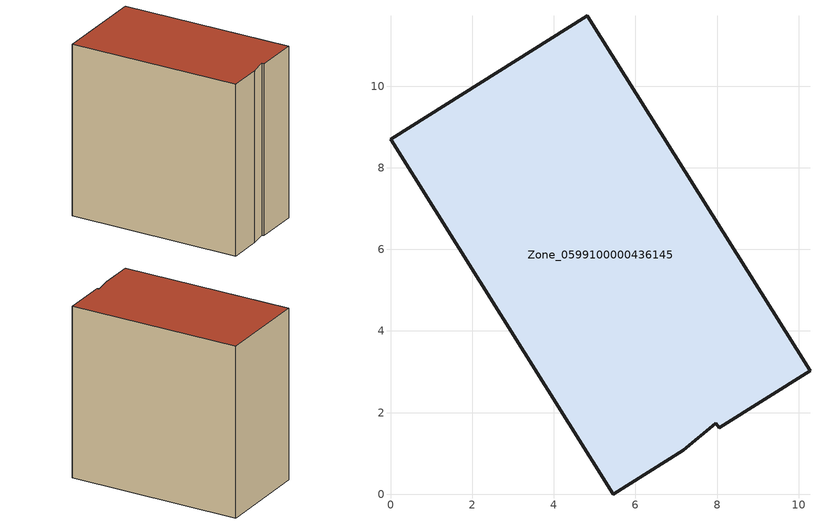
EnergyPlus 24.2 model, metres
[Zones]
Zone_0599100000436145
 floor ground (C_G): 10.28,3.03 8.06,1.63 7.97,1.74 7.17,1.08 5.46,0 0,8.7 4.82,11.72 z0
 wall outside (C_F): 7.17,1.08 7.97,1.74 8.06,1.63 10.28,3.03 4.82,11.72 0,8.7 5.46,0 7.17,1.08 z0:10.25
 roof outside (C_R): 8.06,1.63 10.28,3.03 4.82,11.72 0,8.7 5.46,0 7.17,1.08 7.97,1.74 z10.25
[BUILDING]
Pand.0599100000436145: North Axis=0; Terrain=City; Loads Convergence Tolerance Value=0.04; Temperature Convergence Tolerance Value=0.4; Solar Distribution=FullExterior; Maximum Number of Warmup Days=25; Minimum Number of Warmup Days=1
[Site:Location]
Rotterdam.The.Hague.AP_ZH_NLD Design_Conditions: Latitude=51.96; Longitude=4.45; Time Zone=1; Elevation=-4.5
[SITE:GROUNDTEMPERATURE:BUILDINGSURFACE]
18, 18, 18, 18, 18, 18, 18, 18, 18, 18, 18, 18
[MATERIAL] Thermal Absorptance=0.9; Solar Absorptance=0.7; Visible Absorptance=0.7
Name | Roughness | Thickness | Conductivity | Density | Specific Heat
G.TI.2006-2014 | MediumSmooth | 0.15 | 0.06 | 540 | 1210
F.TI.2006-2014 | Rough | 0.3 | 0.12 | 1920 | 840
R.TI.2006-2014 | MediumRough | 0.2 | 0.08 | 1500 | 1000
[CONSTRUCTION]
C_G: G.TI.2006-2014
C_F: F.TI.2006-2014
C_R: R.TI.2006-2014
[ZONE]
Zone_0599100000436145: Type=1; Multiplier=1; Ceiling Height=Autocalculate; Volume=Autocalculate; Floor Area=autocalculate; Part of Total Floor Area=Yes
[ZONEINFILTRATION:DESIGNFLOWRATE]
Infil_Zone_0599100000436145: Zone or ZoneList or Space or SpaceList=Zone_0599100000436145; Schedule=AlwaysOn; Design Flow Rate Calculation Method=Flow/Area; Flow Rate per Floor Area=0.0015; Constant Term Coefficient=1; Temperature Term Coefficient=0; Velocity Term Coefficient=0; Velocity Squared Term Coefficient=0
[HVACTEMPLATE:ZONE:IDEALLOADSAIRSYSTEM]
Zone_0599100000436145: Maximum Heating Supply Air Temperature=50; Minimum Cooling Supply Air Temperature=13; Maximum Heating Supply Air Humidity Ratio=0.0156; Minimum Cooling Supply Air Humidity Ratio=0.0077; Heating Limit=NoLimit; Cooling Limit=NoLimit; Dehumidification Control Type=ConstantSensibleHeatRatio; Cooling Sensible Heat Ratio=0.7; Dehumidification Setpoint=60; Humidification Control Type=None; Humidification Setpoint=30; Outdoor Air Method=None; Outdoor Air Flow Rate per Person=0.00944; Outdoor Air Flow Rate per Zone Floor Area=0; Outdoor Air Flow Rate per Zone=0; Demand Controlled Ventilation Type=None; Outdoor Air Economizer Type=NoEconomizer; Heat Recovery Type=None; Sensible Heat Recovery Effectiveness=0.7; Latent Heat Recovery Effectiveness=0.65
[ZONECONTROL:THERMOSTAT]
ThermostatControl_Zone_0599100000436145: Zone or ZoneList=Zone_0599100000436145; Control Type Schedule=DualSetpointControlType; Control 1=Thermostat_Zone_0599100000436145; Temperature Difference Between Cutout And Setpoint=0
[THERMOSTATSETPOINT:DUALSETPOINT]
Thermostat_Zone_0599100000436145: Heating Setpoint Temperature Schedule=HeatingSetpoint_Zone_0599100000436145; Cooling Setpoint Temperature Schedule=CoolingSetpoint_Zone_0599100000436145
[SCHEDULE:COMPACT]
HeatingSetpoint_Zone_0599100000436145: Through: 12/31, For: AllDays, Until: 24:00, 21
CoolingSetpoint_Zone_0599100000436145: Through: 12/31, For: AllDays, Until: 24:00, 24
DualSetpointControlType: Through: 12/31, For: AllDays, Until: 24:00, 4
AlwaysOn: Through: 12/31, For: AllDays, Until: 24:00, 1
